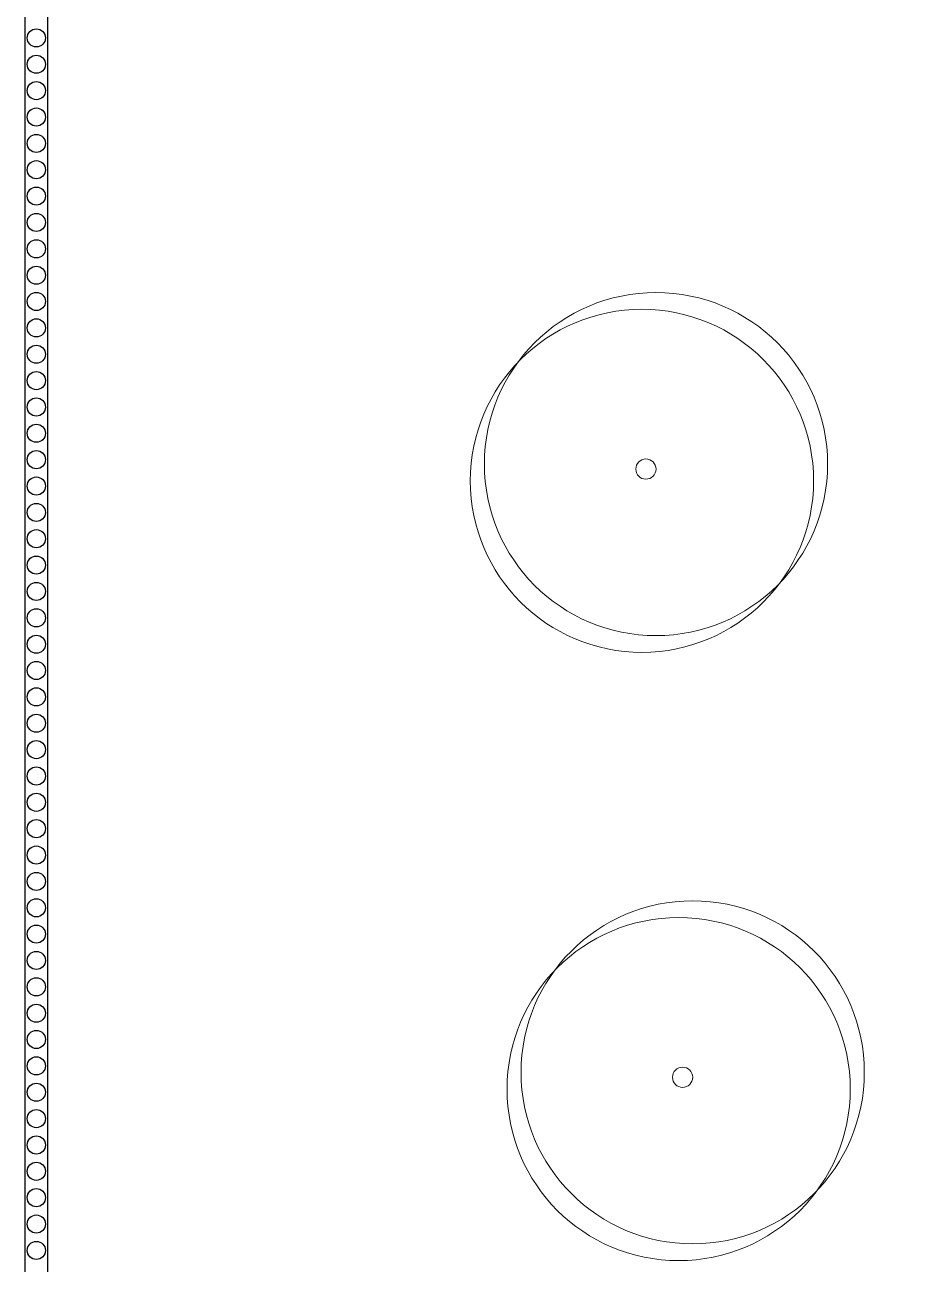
# Model space of a CAD drawing. Header units: metres. Extents: x 0 to 570, y -16 to 122.
# Drawn here: x 321.57 to 329.35, y 47.3 to 58.25 of the extents above; entities that cross this region are included whole.
import ezdxf

# ---------------------------------------------------------------- set-up
doc = ezdxf.new("R2010")
doc.units = ezdxf.units.M
doc.layers.add('ARQ- ARBOLES', color=85, linetype='Continuous', lineweight=13)
doc.layers.add('ARQ-ZONAS VERDES', color=82, linetype='Continuous', lineweight=13)
doc.layers.add('ARQ-MOBILIARIO URBANO', color=252, linetype='Continuous')
doc.layers.add('ARQ-MUROS MAMPOSTERIA', color=7, linetype='Continuous')

# ---------------------------------------------------------------- blocks, each defined once
blk = doc.blocks.new('ARBOL')
at = {"layer": 'ARQ- ARBOLES'}
for centre, radius in [((128.732, 225.111), 1.515), ((128.856, 224.963), 1.515), ((128.821, 225.067), 0.0892)]:
    blk.add_circle(centre, radius, dxfattribs=at)
blk = doc.blocks.new('reja')
at = {"layer": 'ARQ-MOBILIARIO URBANO'}
for points in [[(50.146, 285.041), (50.146, 192.741), (83.538, 192.741), (83.538, 198.441)], [(50.346, 284.841), (50.346, 192.941), (83.338, 192.941), (83.338, 198.441)]]:
    blk.add_lwpolyline(points, dxfattribs=at)
for centre in [(50.248, 239.625), (50.248, 239.392), (50.248, 239.159), (50.248, 238.926), (50.248, 238.693), (50.248, 238.461), (50.248, 238.228), (50.248, 237.995), (50.248, 237.762), (50.248, 237.529), (50.248, 237.297), (50.248, 237.064), (50.248, 236.831), (50.248, 236.598), (50.248, 236.365), (50.248, 236.133), (50.248, 235.9), (50.248, 235.667), (50.248, 235.434), (50.248, 235.202), (50.248, 234.969), (50.248, 234.736), (50.248, 234.503), (50.248, 234.27), (50.248, 234.038), (50.248, 233.805), (50.248, 233.572), (50.248, 233.339), (50.248, 233.106), (50.248, 232.874), (50.248, 232.641), (50.248, 232.408), (50.248, 232.175), (50.248, 231.942), (50.248, 231.71), (50.248, 231.477), (50.248, 231.244), (50.248, 231.011), (50.248, 230.779), (50.248, 230.546), (50.248, 230.313), (50.248, 230.08), (50.248, 229.847), (50.248, 229.615), (50.248, 229.382), (50.248, 229.149), (50.248, 228.916)]:
    blk.add_circle(centre, 0.08, dxfattribs=at)

msp = doc.modelspace()

# ---------------------------------------------------------------- linework, layer by layer
at = {"layer": 'ARQ-ZONAS VERDES'}
msp.add_lwpolyline([(321.566, 76.75), (321.566, 37.9), (352.466, 37.9), (352.466, 41.045)], dxfattribs=at)

# ---------------------------------------------------------------- block references
at = {"layer": 'ARQ-MUROS MAMPOSTERIA'}
msp.add_blockref('reja', (271.42, -181.491), dxfattribs=at)
at = {"layer": 'ARQ-ZONAS VERDES', "xscale": -1}
for p in [(455.87, -170.741), (456.194, -176.113)]:
    msp.add_blockref('ARBOL', p, dxfattribs=at)

doc.saveas('drawing.dxf')
